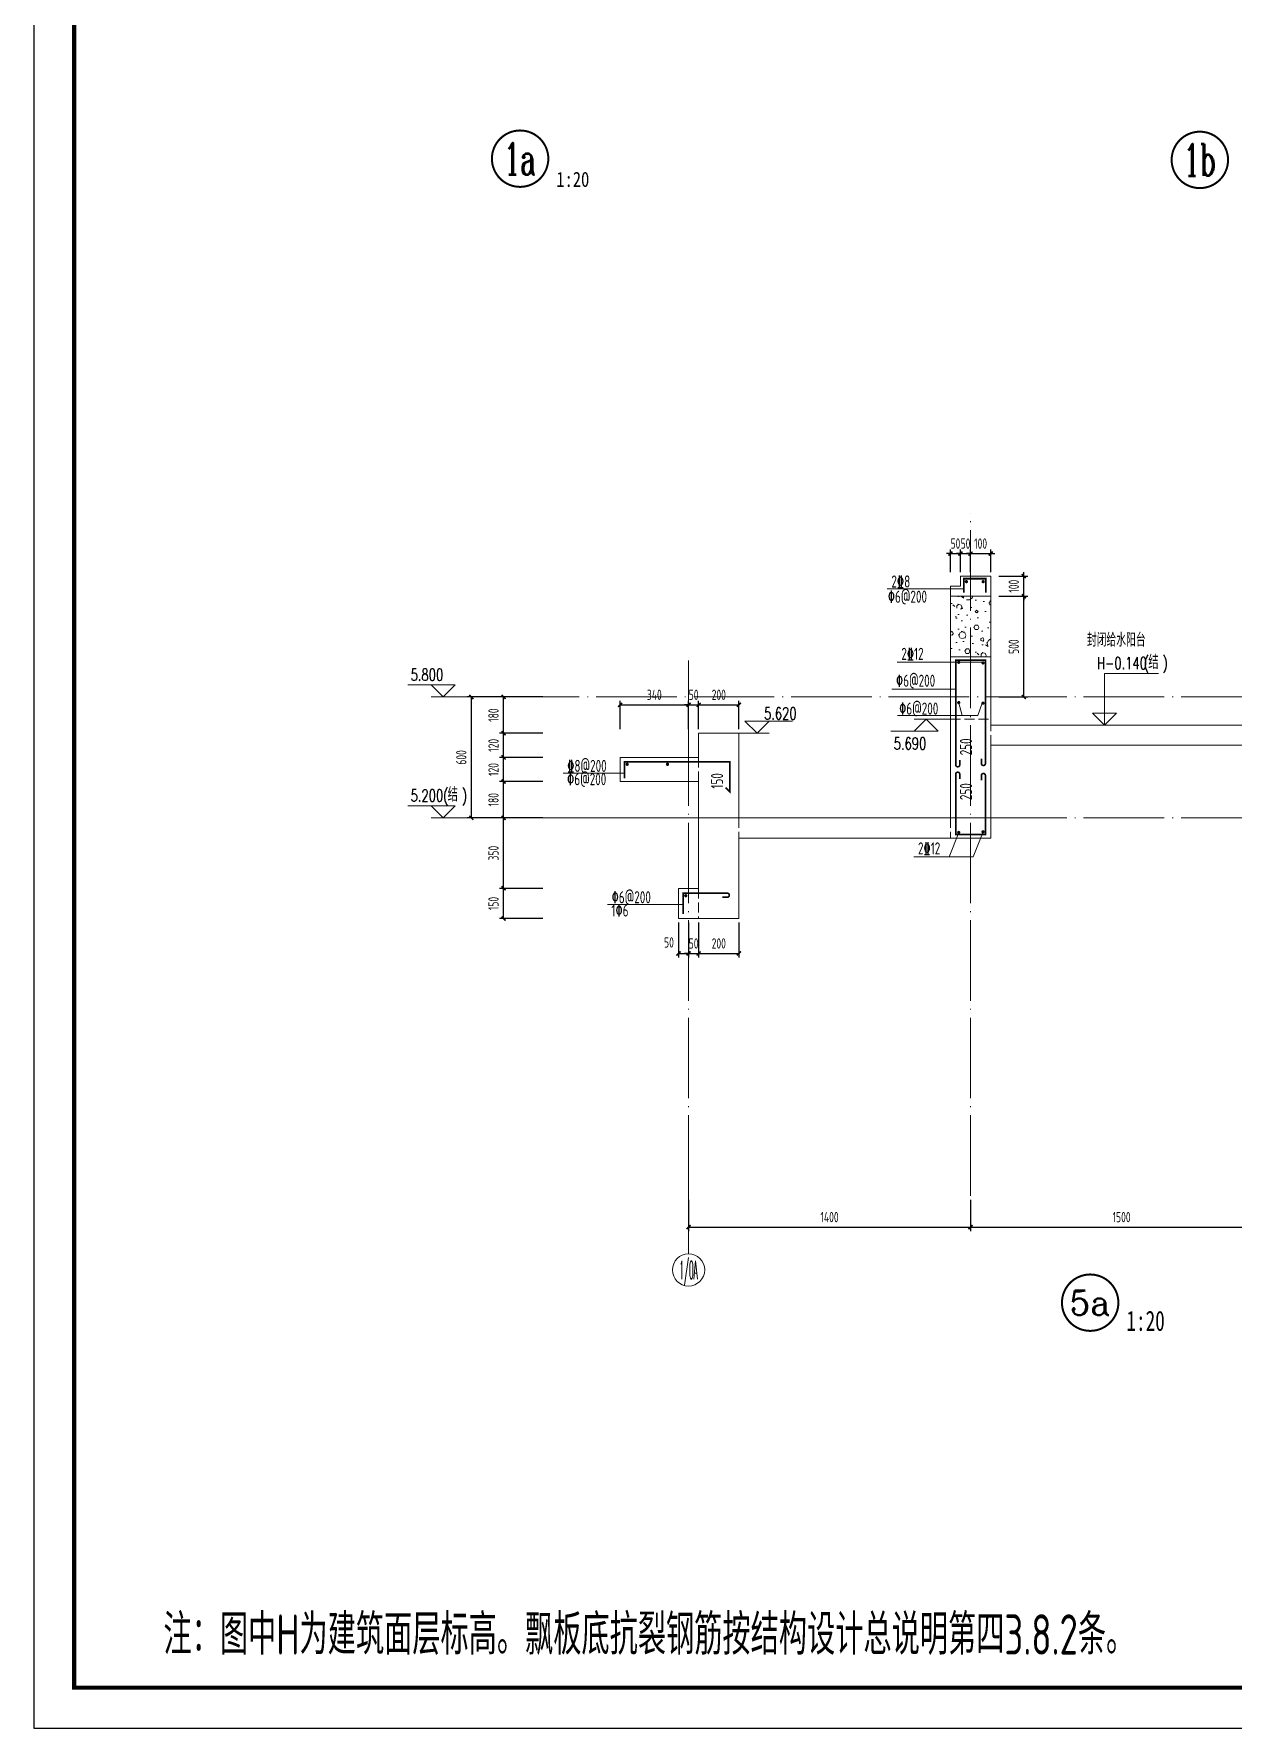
# Model space of a CAD drawing. Extents: x -129922 to 1190196, y -520662 to 139923.
# Drawn here: x 50947 to 56902, y -431038 to -422628 of the extents above; entities that cross this region are included whole.
import ezdxf
from ezdxf.enums import TextEntityAlignment as Align

# ---------------------------------------------------------------- set-up
doc = ezdxf.new("R2010")
doc.units = 0
doc.header["$LTSCALE"] = 1000
doc.header["$MEASUREMENT"] = 0
doc.linetypes.add('DASH', pattern=[0.35, 0.25, -0.1])
doc.linetypes.add('DOTE', pattern=[2.42, 2, -0.2, 0.02, -0.2])
for name, color, linetype, lineweight in [('S-墙柱-REIN', 1, 'Continuous', 20), ('S-大样-DIM', 3, 'Continuous', 20), ('S-大样-HATCH', 251, 'Continuous', 9), ('S-大样-实线', 2, 'Continuous', 20), ('S-大样-标高', 3, 'Continuous', 20), ('S-板-BEAM', 4, 'DASH', 20), ('S-板-大样索引', 3, 'Continuous', 20), ('S-板-文字', 7, 'Continuous', 20), ('S-轴网-标注', 3, 'Continuous', 20), ('S-轴网-轴线', 1, 'DOTE', 9), ('S-通用-TEXT', 7, 'Continuous', 20)]:
    doc.layers.add(name, color=color, linetype=linetype, lineweight=lineweight)
doc.layers.add('Y-云图图框', color=7, linetype='Continuous')
doc.styles.add('_TCH_AXIS', font='COMPLEX.shx', dxfattribs={"bigfont": 'hztxt.shx'})
doc.styles.add('_TCH_DIM', font='SIMPLEX', dxfattribs={"bigfont": 'GBCBIG'})
doc.styles.add('_TCH_DIM_T3', font='tssdeng.shx', dxfattribs={"width": 0.705882, "bigfont": 'hztxt.shx'})
doc.styles.add('_YT_Name', font='', dxfattribs={"width": 0.8})
doc.styles.add('_YT_Sign_Text', font='ros.shx', dxfattribs={"width": 0.8, "bigfont": 'hztxt.shx'})
doc.styles.add('COMPLEX', font='COMPLEX')
doc.styles.get("Standard").update_dxf_attribs({"font": 'gbenor.shx', "bigfont": 'gbcbig.shx'})
doc.styles.add('TSSD_Rein', font='tssdeng.shx', dxfattribs={"width": 0.7, "bigfont": 'hztxt.shx'})
doc.styles.add('宋体', font='', dxfattribs={"width": 0.8})
doc.styles.add('黑体', font='', dxfattribs={"width": 0.8})
doc.styles.get('_YT_Name').set_extended_font_data('SimHei')
doc.styles.get('宋体').set_extended_font_data('SimSun')
doc.styles.get('黑体').set_extended_font_data('SimHei')
doc.dimstyles.new('_TCH_ARCH&&20', dxfattribs={"dimtxt": 51, "dimasz": 20, "dimexe": 20, "dimexo": 20, "dimgap": 24.5, "dimtad": 1, "dimdec": 0, "dimzin": 0, "dimdsep": 46, "dimtxsty": '_TCH_DIM_T3', "dimblk": 'ARCHTICK', "dimcen": 0.09, "dimclrt": 7, "dimazin": 2, "dimtfac": 1, "dimtdec": 0, "dimtix": 1, "dimtmove": 2, "dimatfit": 3, "dimfxl": 0, "dimtolj": 1, "dimtzin": 0, "dimarcsym": 0})

# ---------------------------------------------------------------- blocks, each defined once
blk = doc.blocks.new('ECMCTK_A1_竖_单行图名--0')
at = {"color": 4}
blk.add_lwpolyline([(0, 0), (594, 0), (594, 841), (0, 841)], close=True, dxfattribs=at)
at = {"const_width": 1}
blk.add_lwpolyline([(10, 10), (584, 10), (584, 816), (10, 816)], close=True, dxfattribs=at)
at = {"color": 80, "flags": 3}
for tag, height, p in [('YTHQINS', 3, (593.31, 817.5)), ('ECMCKEY', 3, (440.09, 590.57)), ('YTTQINS', 3.75, (595.35, 11.88)), ('YTFRAME', 3, (375.97, 4.92)), ('YTBARCODE_T1', 3, (493.74, 4.57))]:
    blk.add_attdef(tag, text='', height=height, dxfattribs=at).set_placement(p, align=Align.MIDDLE_CENTER)
for tag, height, style, width, p in [('证书编号', 4, '_YT_Sign_Text', 0.8, (461.87, 43.81)), ('审查批准号', 4, '_YT_Sign_Text', 0.8, (514.06, 43.81)), ('工程号', 4, '_YT_Sign_Text', 0.5, (557.08, 44.12)), ('设计单位', 6, '_YT_Name', 0.8, (376.75, 38.6)), ('建设单位', 4, '_YT_Sign_Text', 0.8, (487.96, 36.11)), ('阶段', 4, '_YT_Sign_Text', 0.8, (557.08, 35.81)), ('项目号', 4, '_YT_Sign_Text', 0.5, (575.08, 33.72)), ('项目名称', 4, '_YT_Sign_Text', 0.8, (487.96, 28.11)), ('专业', 4, '_YT_Sign_Text', 0.8, (557.08, 27.31)), ('图纸编号', 4, '_YT_Sign_Text', 0.5, (556.93, 19.36)), ('图纸名称', 4.5, '_YT_Name', 0.8, (488.39, 15.06)), ('版本号', 4, '_YT_Sign_Text', 0.8, (575.08, 13)), ('出图比例', 4.2, '_YT_Sign_Text', 0.8, (434.82, 11.78)), ('日期', 4, '_YT_Sign_Text', 0.5, (556.88, 12.13))]:
    blk.add_attdef(tag, text='', height=height, dxfattribs=dict(style=style, width=width)).set_placement(p, align=Align.CENTER)
at = {"style": '_YT_Sign_Text', "width": 0.8, "flags": 3}
for tag, p, height in [('[审定人]', (343.95, 27.81), 4.1), ('{审定人}', (358.87, 26.45), 6.24), ('[校对人]', (395.23, 27.82), 4.1), ('{校对人}', (411.35, 26.53), 6.24), ('{审核人}', (359.98, 18.44), 6.24), ('{设计人}', (411.48, 18.54), 6.24), ('[审核人]', (344.01, 19.76), 4.1), ('[设计人]', (395.47, 20.21), 4.1), ('{项目负责人}', (361.28, 10.72), 6.24), ('{专业负责人}', (411.58, 10.36), 6.24), ('[项目负责人]', (343.78, 12.01), 4.1), ('[专业负责人]', (395.74, 11.77), 4.1)]:
    blk.add_attdef(tag, p, '', height=height, dxfattribs=at)
at = {"color": 80, "flags": 3}
for tag, p in [('YTBZSIT', (10, 10)), ('EXT_TK_LEFT', (10, 10)), ('YTQRCODE', (304.56, 12.07))]:
    blk.add_attdef(tag, p, '', height=3, dxfattribs=at)
blk = doc.blocks.new('20191016.16423798')
at = {"layer": 'S-墙柱-REIN', "const_width": 8}
blk.add_lwpolyline([(305.3, 67.1), (305.3, 150), (828, 150), (828, 0), (806.8, 21.2)], dxfattribs=at)
at = {"layer": 'S-墙柱-REIN', "ltscale": 0.2, "const_width": 8}
for points in [[(322.2, 137.2, 1), (314.2, 137.2, 1)], [(522.2, 137.2, 1), (514.2, 137.2, 1)]]:
    blk.add_lwpolyline(points, format="xyb", close=True, dxfattribs=at)
at = {"layer": 'S-通用-TEXT', "ltscale": 0.2}
blk.add_line((305.3, 93.4, 0), (0, 93.4, 0), dxfattribs=at)
at = {"layer": 'S-通用-TEXT', "style": 'TSSD_Rein', "width": 0.7}
for s, p in [('\x848@200', (20.2, 99.3)), ('\x826@200', (19.4, 33.2))]:
    blk.add_text(s, height=60, dxfattribs=at).set_placement(p)
blk.add_text('150', height=60, rotation=90, dxfattribs=at).set_placement((794.3, 16.6))
blk = doc.blocks.new('_ArchTick')
at = {"color": 0, "linetype": 'ByBlock', "const_width": 0.4}
blk.add_lwpolyline([(-0.5, -0.5), (0.5, 0.5)], dxfattribs=at)
blk = doc.blocks.new('*D475')
at = {"layer": 'Defpoints', "color": 0, "transparency": 16777216}
for p in [(53279.4, -426869.5), (53493.6, -426869.5), (53493.6, -427019.5)]:
    blk.add_point(p, dxfattribs=at)
at = {"layer": 'S-大样-DIM', "color": 0, "lineweight": -2, "transparency": 16777216}
for p, q in [((53473.6, -426869.5), (53259.4, -426869.5)), ((53279.4, -427019.5), (53279.4, -426869.5)), ((53473.6, -427019.5), (53259.4, -427019.5))]:
    blk.add_line(p, q, dxfattribs=at)
at = {"layer": 'S-大样-DIM', "color": 0, "lineweight": -2, "transparency": 16777216, "xscale": 20, "yscale": 20, "zscale": 20}
for p, rotation in [((53279.4, -426869.5), 90), ((53279.4, -427019.5), 270)]:
    blk.add_blockref('_ArchTick', p, dxfattribs=dict(at, rotation=rotation))
at = {"layer": 'S-大样-DIM', "color": 7, "transparency": 16777216, "insert": (53229.4, -426944.5), "char_height": 51, "attachment_point": 5, "rotation": 90, "style": '_TCH_DIM_T3'}
blk.add_mtext('\\A1;150', dxfattribs=at)
blk = doc.blocks.new('*D476')
at = {"layer": 'Defpoints', "color": 0, "transparency": 16777216}
for p in [(53279.4, -426519.5), (53493.6, -426519.5), (53493.6, -426869.5)]:
    blk.add_point(p, dxfattribs=at)
at = {"layer": 'S-大样-DIM', "color": 0, "lineweight": -2, "transparency": 16777216}
for p, q in [((53473.6, -426519.5), (53259.4, -426519.5)), ((53279.4, -426869.5), (53279.4, -426519.5)), ((53473.6, -426869.5), (53259.4, -426869.5))]:
    blk.add_line(p, q, dxfattribs=at)
at = {"layer": 'S-大样-DIM', "color": 0, "lineweight": -2, "transparency": 16777216, "xscale": 20, "yscale": 20, "zscale": 20}
for p, rotation in [((53279.4, -426519.5), 90), ((53279.4, -426869.5), 270)]:
    blk.add_blockref('_ArchTick', p, dxfattribs=dict(at, rotation=rotation))
at = {"layer": 'S-大样-DIM', "color": 7, "transparency": 16777216, "insert": (53229.4, -426694.5), "char_height": 51, "attachment_point": 5, "rotation": 90, "style": '_TCH_DIM_T3'}
blk.add_mtext('\\A1;350', dxfattribs=at)
blk = doc.blocks.new('*D477')
at = {"layer": 'Defpoints', "color": 0, "transparency": 16777216}
for p in [(53279.4, -426339.5), (53493.6, -426339.5), (53493.6, -426519.5)]:
    blk.add_point(p, dxfattribs=at)
at = {"layer": 'S-大样-DIM', "color": 0, "lineweight": -2, "transparency": 16777216}
for p, q in [((53473.6, -426339.5), (53259.4, -426339.5)), ((53279.4, -426519.5), (53279.4, -426339.5)), ((53473.6, -426519.5), (53259.4, -426519.5))]:
    blk.add_line(p, q, dxfattribs=at)
at = {"layer": 'S-大样-DIM', "color": 0, "lineweight": -2, "transparency": 16777216, "xscale": 20, "yscale": 20, "zscale": 20}
for p, rotation in [((53279.4, -426339.5), 90), ((53279.4, -426519.5), 270)]:
    blk.add_blockref('_ArchTick', p, dxfattribs=dict(at, rotation=rotation))
at = {"layer": 'S-大样-DIM', "color": 7, "transparency": 16777216, "insert": (53229.4, -426429.5), "char_height": 51, "attachment_point": 5, "rotation": 90, "style": '_TCH_DIM_T3'}
blk.add_mtext('\\A1;180', dxfattribs=at)
blk = doc.blocks.new('*D478')
at = {"layer": 'Defpoints', "color": 0, "transparency": 16777216}
for p in [(53279.4, -426219.5), (53493.6, -426219.5), (53493.6, -426339.5)]:
    blk.add_point(p, dxfattribs=at)
at = {"layer": 'S-大样-DIM', "color": 0, "lineweight": -2, "transparency": 16777216}
for p, q in [((53473.6, -426219.5), (53259.4, -426219.5)), ((53279.4, -426339.5), (53279.4, -426219.5)), ((53473.6, -426339.5), (53259.4, -426339.5))]:
    blk.add_line(p, q, dxfattribs=at)
at = {"layer": 'S-大样-DIM', "color": 0, "lineweight": -2, "transparency": 16777216, "xscale": 20, "yscale": 20, "zscale": 20}
for p, rotation in [((53279.4, -426219.5), 90), ((53279.4, -426339.5), 270)]:
    blk.add_blockref('_ArchTick', p, dxfattribs=dict(at, rotation=rotation))
at = {"layer": 'S-大样-DIM', "color": 7, "transparency": 16777216, "insert": (53229.4, -426279.5), "char_height": 51, "attachment_point": 5, "rotation": 90, "style": '_TCH_DIM_T3'}
blk.add_mtext('\\A1;120', dxfattribs=at)
blk = doc.blocks.new('*D479')
at = {"layer": 'Defpoints', "color": 0, "transparency": 16777216}
for p in [(53279.4, -426099.5), (53493.6, -426099.5), (53493.6, -426219.5)]:
    blk.add_point(p, dxfattribs=at)
at = {"layer": 'S-大样-DIM', "color": 0, "lineweight": -2, "transparency": 16777216}
for p, q in [((53473.6, -426099.5), (53259.4, -426099.5)), ((53279.4, -426219.5), (53279.4, -426099.5)), ((53473.6, -426219.5), (53259.4, -426219.5))]:
    blk.add_line(p, q, dxfattribs=at)
at = {"layer": 'S-大样-DIM', "color": 0, "lineweight": -2, "transparency": 16777216, "xscale": 20, "yscale": 20, "zscale": 20}
for p, rotation in [((53279.4, -426099.5), 90), ((53279.4, -426219.5), 270)]:
    blk.add_blockref('_ArchTick', p, dxfattribs=dict(at, rotation=rotation))
at = {"layer": 'S-大样-DIM', "color": 7, "transparency": 16777216, "insert": (53229.4, -426159.5), "char_height": 51, "attachment_point": 5, "rotation": 90, "style": '_TCH_DIM_T3'}
blk.add_mtext('\\A1;120', dxfattribs=at)
blk = doc.blocks.new('*D480')
at = {"layer": 'Defpoints', "color": 0, "transparency": 16777216}
for p in [(53279.4, -425919.5), (53493.6, -425919.5), (53493.6, -426099.5)]:
    blk.add_point(p, dxfattribs=at)
at = {"layer": 'S-大样-DIM', "color": 0, "lineweight": -2, "transparency": 16777216}
for p, q in [((53473.6, -425919.5), (53259.4, -425919.5)), ((53279.4, -426099.5), (53279.4, -425919.5)), ((53473.6, -426099.5), (53259.4, -426099.5))]:
    blk.add_line(p, q, dxfattribs=at)
at = {"layer": 'S-大样-DIM', "color": 0, "lineweight": -2, "transparency": 16777216, "xscale": 20, "yscale": 20, "zscale": 20}
for p, rotation in [((53279.4, -425919.5), 90), ((53279.4, -426099.5), 270)]:
    blk.add_blockref('_ArchTick', p, dxfattribs=dict(at, rotation=rotation))
at = {"layer": 'S-大样-DIM', "color": 7, "transparency": 16777216, "insert": (53229.4, -426009.5), "char_height": 51, "attachment_point": 5, "rotation": 90, "style": '_TCH_DIM_T3'}
blk.add_mtext('\\A1;180', dxfattribs=at)
blk = doc.blocks.new('*D481')
at = {"layer": 'Defpoints', "color": 0, "transparency": 16777216}
for p in [(54198, -428395.4), (55598, -428395.4), (55598, -428551.4)]:
    blk.add_point(p, dxfattribs=at)
at = {"layer": 'S-大样-DIM', "color": 0, "lineweight": -2, "transparency": 16777216}
for p, q in [((54198, -428415.4), (54198, -428571.4)), ((55598, -428415.4), (55598, -428571.4)), ((54198, -428551.4), (55598, -428551.4))]:
    blk.add_line(p, q, dxfattribs=at)
at = {"layer": 'S-大样-DIM', "color": 0, "lineweight": -2, "transparency": 16777216, "xscale": 20, "yscale": 20, "zscale": 20, "rotation": 180}
blk.add_blockref('_ArchTick', (54198, -428551.4), dxfattribs=at)
at = {"layer": 'S-大样-DIM', "color": 0, "lineweight": -2, "transparency": 16777216, "xscale": 20, "yscale": 20, "zscale": 20}
blk.add_blockref('_ArchTick', (55598, -428551.4), dxfattribs=at)
at = {"layer": 'S-大样-DIM', "color": 7, "transparency": 16777216, "insert": (54898, -428501.4), "char_height": 51, "attachment_point": 5, "style": '_TCH_DIM_T3'}
blk.add_mtext('\\A1;1400', dxfattribs=at)
blk = doc.blocks.new('*D482')
at = {"layer": 'Defpoints', "color": 0, "transparency": 16777216}
for p in [(55598, -428395.4), (57098, -428395.4), (57098, -428551.4)]:
    blk.add_point(p, dxfattribs=at)
at = {"layer": 'S-大样-DIM', "color": 0, "lineweight": -2, "transparency": 16777216}
for p, q in [((55598, -428415.4), (55598, -428571.4)), ((57098, -428415.4), (57098, -428571.4)), ((55598, -428551.4), (57098, -428551.4))]:
    blk.add_line(p, q, dxfattribs=at)
at = {"layer": 'S-大样-DIM', "color": 0, "lineweight": -2, "transparency": 16777216, "xscale": 20, "yscale": 20, "zscale": 20, "rotation": 180}
blk.add_blockref('_ArchTick', (55598, -428551.4), dxfattribs=at)
at = {"layer": 'S-大样-DIM', "color": 0, "lineweight": -2, "transparency": 16777216, "xscale": 20, "yscale": 20, "zscale": 20}
blk.add_blockref('_ArchTick', (57098, -428551.4), dxfattribs=at)
at = {"layer": 'S-大样-DIM', "color": 7, "transparency": 16777216, "insert": (56348, -428501.4), "char_height": 51, "attachment_point": 5, "style": '_TCH_DIM_T3'}
blk.add_mtext('\\A1;1500', dxfattribs=at)
blk = doc.blocks.new('*D484')
at = {"layer": 'Defpoints', "color": 0, "transparency": 16777216}
for p in [(54198, -425958.5), (53857.8, -426099.5), (54198, -426099.5)]:
    blk.add_point(p, dxfattribs=at)
at = {"layer": 'S-大样-DIM', "color": 0, "lineweight": -2, "transparency": 16777216}
for p, q in [((53857.8, -426079.5), (53857.8, -425938.5)), ((53857.8, -425958.5), (54198, -425958.5)), ((54198, -426079.5), (54198, -425938.5))]:
    blk.add_line(p, q, dxfattribs=at)
at = {"layer": 'S-大样-DIM', "color": 0, "lineweight": -2, "transparency": 16777216, "xscale": 20, "yscale": 20, "zscale": 20, "rotation": 180}
blk.add_blockref('_ArchTick', (53857.8, -425958.5), dxfattribs=at)
at = {"layer": 'S-大样-DIM', "color": 0, "lineweight": -2, "transparency": 16777216, "xscale": 20, "yscale": 20, "zscale": 20}
blk.add_blockref('_ArchTick', (54198, -425958.5), dxfattribs=at)
at = {"layer": 'S-大样-DIM', "color": 7, "transparency": 16777216, "insert": (54027.9, -425908.5), "char_height": 51, "attachment_point": 5, "style": '_TCH_DIM_T3'}
blk.add_mtext('\\A1;340', dxfattribs=at)
blk = doc.blocks.new('*D485')
at = {"layer": 'Defpoints', "color": 0, "transparency": 16777216}
for p in [(54248, -425958.5), (54198, -426099.5), (54248, -426099.5)]:
    blk.add_point(p, dxfattribs=at)
at = {"layer": 'S-大样-DIM', "color": 0, "lineweight": -2, "transparency": 16777216}
for p, q in [((54198, -425958.5), (54178, -425958.5)), ((54198, -426079.5), (54198, -425938.5)), ((54198, -425958.5), (54248, -425958.5)), ((54248, -426079.5), (54248, -425938.5)), ((54248, -425958.5), (54268, -425958.5))]:
    blk.add_line(p, q, dxfattribs=at)
at = {"layer": 'S-大样-DIM', "color": 0, "lineweight": -2, "transparency": 16777216, "xscale": 20, "yscale": 20, "zscale": 20}
blk.add_blockref('_ArchTick', (54198, -425958.5), dxfattribs=at)
at = {"layer": 'S-大样-DIM', "color": 0, "lineweight": -2, "transparency": 16777216, "xscale": 20, "yscale": 20, "zscale": 20, "rotation": 180}
blk.add_blockref('_ArchTick', (54248, -425958.5), dxfattribs=at)
at = {"layer": 'S-大样-DIM', "color": 7, "transparency": 16777216, "insert": (54223, -425908.5), "char_height": 51, "attachment_point": 5, "style": '_TCH_DIM_T3'}
blk.add_mtext('\\A1;50', dxfattribs=at)
blk = doc.blocks.new('*D486')
at = {"layer": 'Defpoints', "color": 0, "transparency": 16777216}
for p in [(54448, -425958.5), (54248, -426099.5), (54448, -426099.5)]:
    blk.add_point(p, dxfattribs=at)
at = {"layer": 'S-大样-DIM', "color": 0, "lineweight": -2, "transparency": 16777216}
for p, q in [((54248, -426079.5), (54248, -425938.5)), ((54248, -425958.5), (54448, -425958.5)), ((54448, -426079.5), (54448, -425938.5))]:
    blk.add_line(p, q, dxfattribs=at)
at = {"layer": 'S-大样-DIM', "color": 0, "lineweight": -2, "transparency": 16777216, "xscale": 20, "yscale": 20, "zscale": 20, "rotation": 180}
blk.add_blockref('_ArchTick', (54248, -425958.5), dxfattribs=at)
at = {"layer": 'S-大样-DIM', "color": 0, "lineweight": -2, "transparency": 16777216, "xscale": 20, "yscale": 20, "zscale": 20}
blk.add_blockref('_ArchTick', (54448, -425958.5), dxfattribs=at)
at = {"layer": 'S-大样-DIM', "color": 7, "transparency": 16777216, "insert": (54348, -425908.5), "char_height": 51, "attachment_point": 5, "style": '_TCH_DIM_T3'}
blk.add_mtext('\\A1;200', dxfattribs=at)
blk = doc.blocks.new('*D487')
at = {"layer": 'Defpoints', "color": 0, "transparency": 16777216}
for p in [(55718, -425319.5), (55862.6, -425319.5), (55718, -425419.5)]:
    blk.add_point(p, dxfattribs=at)
at = {"layer": 'S-大样-DIM', "color": 0, "lineweight": -2, "transparency": 16777216}
for p, q in [((55738, -425319.5), (55882.6, -425319.5)), ((55862.6, -425319.5), (55862.6, -425299.5)), ((55862.6, -425419.5), (55862.6, -425319.5)), ((55738, -425419.5), (55882.6, -425419.5)), ((55862.6, -425419.5), (55862.6, -425439.5))]:
    blk.add_line(p, q, dxfattribs=at)
at = {"layer": 'S-大样-DIM', "color": 0, "lineweight": -2, "transparency": 16777216, "xscale": 20, "yscale": 20, "zscale": 20}
for p, rotation in [((55862.6, -425319.5), 270), ((55862.6, -425419.5), 90)]:
    blk.add_blockref('_ArchTick', p, dxfattribs=dict(at, rotation=rotation))
at = {"layer": 'S-大样-DIM', "color": 7, "transparency": 16777216, "insert": (55812.6, -425369.5), "char_height": 51, "attachment_point": 5, "rotation": 90, "style": '_TCH_DIM_T3'}
blk.add_mtext('\\A1;100', dxfattribs=at)
blk = doc.blocks.new('*D488')
at = {"layer": 'Defpoints', "color": 0, "transparency": 16777216}
for p in [(55718, -425419.5), (55862.6, -425419.5), (55718, -425919.5)]:
    blk.add_point(p, dxfattribs=at)
at = {"layer": 'S-大样-DIM', "color": 0, "lineweight": -2, "transparency": 16777216}
for p, q in [((55738, -425419.5), (55882.6, -425419.5)), ((55862.6, -425919.5), (55862.6, -425419.5)), ((55738, -425919.5), (55882.6, -425919.5))]:
    blk.add_line(p, q, dxfattribs=at)
at = {"layer": 'S-大样-DIM', "color": 0, "lineweight": -2, "transparency": 16777216, "xscale": 20, "yscale": 20, "zscale": 20}
for p, rotation in [((55862.6, -425419.5), 90), ((55862.6, -425919.5), 270)]:
    blk.add_blockref('_ArchTick', p, dxfattribs=dict(at, rotation=rotation))
at = {"layer": 'S-大样-DIM', "color": 7, "transparency": 16777216, "insert": (55812.6, -425669.5), "char_height": 51, "attachment_point": 5, "rotation": 90, "style": '_TCH_DIM_T3'}
blk.add_mtext('\\A1;500', dxfattribs=at)
blk = doc.blocks.new('*D492')
at = {"layer": 'Defpoints', "color": 0, "transparency": 16777216}
for p in [(54148, -427019.5), (54198, -427019.5), (54198, -427192.9)]:
    blk.add_point(p, dxfattribs=at)
at = {"layer": 'S-大样-DIM', "color": 0, "lineweight": -2, "transparency": 16777216}
for p, q in [((54148, -427039.5), (54148, -427212.9)), ((54198, -427039.5), (54198, -427212.9)), ((54148, -427192.9), (54198, -427192.9))]:
    blk.add_line(p, q, dxfattribs=at)
at = {"layer": 'S-大样-DIM', "color": 0, "lineweight": -2, "transparency": 16777216, "xscale": 20, "yscale": 20, "zscale": 20, "rotation": 180}
blk.add_blockref('_ArchTick', (54148, -427192.9), dxfattribs=at)
at = {"layer": 'S-大样-DIM', "color": 0, "lineweight": -2, "transparency": 16777216, "xscale": 20, "yscale": 20, "zscale": 20}
blk.add_blockref('_ArchTick', (54198, -427192.9), dxfattribs=at)
at = {"layer": 'S-大样-DIM', "color": 7, "transparency": 16777216, "insert": (54100.8, -427137.9), "char_height": 51, "attachment_point": 5, "style": '_TCH_DIM_T3'}
blk.add_mtext('\\A1;50', dxfattribs=at)
blk = doc.blocks.new('*D493')
at = {"layer": 'Defpoints', "color": 0, "transparency": 16777216}
for p in [(54198, -427019.5), (54248, -427019.5), (54248, -427192.9)]:
    blk.add_point(p, dxfattribs=at)
at = {"layer": 'S-大样-DIM', "color": 0, "lineweight": -2, "transparency": 16777216}
for p, q in [((54198, -427039.5), (54198, -427212.9)), ((54248, -427039.5), (54248, -427212.9)), ((54198, -427192.9), (54178, -427192.9)), ((54198, -427192.9), (54248, -427192.9)), ((54248, -427192.9), (54268, -427192.9))]:
    blk.add_line(p, q, dxfattribs=at)
at = {"layer": 'S-大样-DIM', "color": 0, "lineweight": -2, "transparency": 16777216, "xscale": 20, "yscale": 20, "zscale": 20}
blk.add_blockref('_ArchTick', (54198, -427192.9), dxfattribs=at)
at = {"layer": 'S-大样-DIM', "color": 0, "lineweight": -2, "transparency": 16777216, "xscale": 20, "yscale": 20, "zscale": 20, "rotation": 180}
blk.add_blockref('_ArchTick', (54248, -427192.9), dxfattribs=at)
at = {"layer": 'S-大样-DIM', "color": 7, "transparency": 16777216, "insert": (54223, -427142.9), "char_height": 51, "attachment_point": 5, "style": '_TCH_DIM_T3'}
blk.add_mtext('\\A1;50', dxfattribs=at)
blk = doc.blocks.new('*D494')
at = {"layer": 'Defpoints', "color": 0, "transparency": 16777216}
for p in [(54248, -427019.5), (54448, -427019.5), (54448, -427192.9)]:
    blk.add_point(p, dxfattribs=at)
at = {"layer": 'S-大样-DIM', "color": 0, "lineweight": -2, "transparency": 16777216}
for p, q in [((54248, -427039.5), (54248, -427212.9)), ((54448, -427039.5), (54448, -427212.9)), ((54248, -427192.9), (54448, -427192.9))]:
    blk.add_line(p, q, dxfattribs=at)
at = {"layer": 'S-大样-DIM', "color": 0, "lineweight": -2, "transparency": 16777216, "xscale": 20, "yscale": 20, "zscale": 20, "rotation": 180}
blk.add_blockref('_ArchTick', (54248, -427192.9), dxfattribs=at)
at = {"layer": 'S-大样-DIM', "color": 0, "lineweight": -2, "transparency": 16777216, "xscale": 20, "yscale": 20, "zscale": 20}
blk.add_blockref('_ArchTick', (54448, -427192.9), dxfattribs=at)
at = {"layer": 'S-大样-DIM', "color": 7, "transparency": 16777216, "insert": (54348, -427142.9), "char_height": 51, "attachment_point": 5, "style": '_TCH_DIM_T3'}
blk.add_mtext('\\A1;200', dxfattribs=at)
blk = doc.blocks.new('*D496')
at = {"layer": 'Defpoints', "color": 0, "transparency": 16777216}
for p in [(53119.4, -425919.5), (53333.6, -425919.5), (53333.6, -426519.5)]:
    blk.add_point(p, dxfattribs=at)
at = {"layer": 'S-大样-DIM', "color": 0, "lineweight": -2, "transparency": 16777216}
for p, q in [((53313.6, -425919.5), (53099.4, -425919.5)), ((53119.4, -426519.5), (53119.4, -425919.5)), ((53313.6, -426519.5), (53099.4, -426519.5))]:
    blk.add_line(p, q, dxfattribs=at)
at = {"layer": 'S-大样-DIM', "color": 0, "lineweight": -2, "transparency": 16777216, "xscale": 20, "yscale": 20, "zscale": 20}
for p, rotation in [((53119.4, -425919.5), 90), ((53119.4, -426519.5), 270)]:
    blk.add_blockref('_ArchTick', p, dxfattribs=dict(at, rotation=rotation))
at = {"layer": 'S-大样-DIM', "color": 7, "transparency": 16777216, "insert": (53069.4, -426219.5), "char_height": 51, "attachment_point": 5, "rotation": 90, "style": '_TCH_DIM_T3'}
blk.add_mtext('\\A1;600', dxfattribs=at)
blk = doc.blocks.new('*D497')
at = {"layer": 'Defpoints', "color": 0, "transparency": 16777216}
for p in [(55698, -425207.9), (55598, -425319.5), (55698, -425319.5)]:
    blk.add_point(p, dxfattribs=at)
at = {"layer": 'S-大样-DIM', "color": 0, "lineweight": -2, "transparency": 16777216}
for p, q in [((55598, -425207.9), (55578, -425207.9)), ((55598, -425299.5), (55598, -425187.9)), ((55598, -425207.9), (55698, -425207.9)), ((55698, -425299.5), (55698, -425187.9)), ((55698, -425207.9), (55718, -425207.9))]:
    blk.add_line(p, q, dxfattribs=at)
at = {"layer": 'S-大样-DIM', "color": 0, "lineweight": -2, "transparency": 16777216, "xscale": 20, "yscale": 20, "zscale": 20}
blk.add_blockref('_ArchTick', (55598, -425207.9), dxfattribs=at)
at = {"layer": 'S-大样-DIM', "color": 0, "lineweight": -2, "transparency": 16777216, "xscale": 20, "yscale": 20, "zscale": 20, "rotation": 180}
blk.add_blockref('_ArchTick', (55698, -425207.9), dxfattribs=at)
at = {"layer": 'S-大样-DIM', "color": 7, "transparency": 16777216, "insert": (55648, -425157.9), "char_height": 51, "attachment_point": 5, "style": '_TCH_DIM_T3'}
blk.add_mtext('\\A1;100', dxfattribs=at)
blk = doc.blocks.new('*D498')
at = {"layer": 'Defpoints', "color": 0, "transparency": 16777216}
for p in [(55598, -425207.9), (55548, -425319.5), (55598, -425319.5)]:
    blk.add_point(p, dxfattribs=at)
at = {"layer": 'S-大样-DIM', "color": 0, "lineweight": -2, "transparency": 16777216}
for p, q in [((55548, -425207.9), (55528, -425207.9)), ((55548, -425299.5), (55548, -425187.9)), ((55548, -425207.9), (55598, -425207.9)), ((55598, -425299.5), (55598, -425187.9)), ((55598, -425207.9), (55618, -425207.9))]:
    blk.add_line(p, q, dxfattribs=at)
at = {"layer": 'S-大样-DIM', "color": 0, "lineweight": -2, "transparency": 16777216, "xscale": 20, "yscale": 20, "zscale": 20}
blk.add_blockref('_ArchTick', (55548, -425207.9), dxfattribs=at)
at = {"layer": 'S-大样-DIM', "color": 0, "lineweight": -2, "transparency": 16777216, "xscale": 20, "yscale": 20, "zscale": 20, "rotation": 180}
blk.add_blockref('_ArchTick', (55598, -425207.9), dxfattribs=at)
at = {"layer": 'S-大样-DIM', "color": 7, "transparency": 16777216, "insert": (55573, -425157.9), "char_height": 51, "attachment_point": 5, "style": '_TCH_DIM_T3'}
blk.add_mtext('\\A1;50', dxfattribs=at)
blk = doc.blocks.new('*D499')
at = {"layer": 'Defpoints', "color": 0, "transparency": 16777216}
for p in [(55548, -425207.9), (55498, -425319.5), (55548, -425319.5)]:
    blk.add_point(p, dxfattribs=at)
at = {"layer": 'S-大样-DIM', "color": 0, "lineweight": -2, "transparency": 16777216}
for p, q in [((55498, -425207.9), (55478, -425207.9)), ((55498, -425299.5), (55498, -425187.9)), ((55498, -425207.9), (55548, -425207.9)), ((55548, -425299.5), (55548, -425187.9)), ((55548, -425207.9), (55568, -425207.9))]:
    blk.add_line(p, q, dxfattribs=at)
at = {"layer": 'S-大样-DIM', "color": 0, "lineweight": -2, "transparency": 16777216, "xscale": 20, "yscale": 20, "zscale": 20}
blk.add_blockref('_ArchTick', (55498, -425207.9), dxfattribs=at)
at = {"layer": 'S-大样-DIM', "color": 0, "lineweight": -2, "transparency": 16777216, "xscale": 20, "yscale": 20, "zscale": 20, "rotation": 180}
blk.add_blockref('_ArchTick', (55548, -425207.9), dxfattribs=at)
at = {"layer": 'S-大样-DIM', "color": 7, "transparency": 16777216, "insert": (55523, -425157.9), "char_height": 51, "attachment_point": 5, "style": '_TCH_DIM_T3'}
blk.add_mtext('\\A1;50', dxfattribs=at)
blk = doc.blocks.new('_AXISO')
blk.add_circle((0, 0), 0.5)
at = {"layer": 'S-板-文字', "style": 'COMPLEX', "width": 1.041667}
blk.add_attdef('A', text='', height=0.56, dxfattribs=at).set_placement((-0.25, -0.28), (0.25, -0.28), align=Align.FIT)

msp = doc.modelspace()

# ---------------------------------------------------------------- hatches: boundary and pattern name
at = {"layer": 'S-大样-HATCH', "ltscale": 0.5}
h = msp.add_hatch(dxfattribs=at)
h.set_pattern_fill('加气混凝土', color=256, scale=20)
h.set_pattern_definition([(0, (-622519.5, -1037715.97), (120, 240), [0, -240]), (0, (-622659.9, -1037748.37), (120, 240), [0, -240]), (0, (-622581.9, -1037750.77), (120, 240), [0, -240]), (0, (-622496.7, -1037679.97), (120, 240), [0, -240]), (0, (-622596.3, -1037762.77), (120, 240), [0, -240]), (0, (-622472.7, -1037528.77), (120, 240), [0, -240]), (0, (-622545.9, -1037547.97), (120, 240), [0, -240]), (0, (-622507.5, -1037577.97), (120, 240), [0, -240]), (0, (-622703.1, -1037582.77), (120, 240), [0, -240]), (0, (-622585.5, -1037593.57), (120, 240), [0, -240]), (0, (-622631.1, -1037654.77), (120, 240), [0, -240]), (0, (-622628.7, -1037744.77), (120, 240), [0, -240]), (0, (-622538.7, -1037754.37), (120, 240), [0, -240]), (0, (-622472.7, -1037648.77), (120, 240), [0, -240]), (0, (-622697.1, -1037685.97), (120, 240), [0, -240]), (0, (-622676.7, -1037645.17), (120, 240), [0, -240]), (0, (-622583.1, -1037661.97), (120, 240), [0, -240]), (0, (-622616.7, -1037696.77), (120, 240), [0, -240]), (0, (-622635.9, -1037617.57), (120, 240), [0, -240]), (0, (-622605.9, -1037527.57), (120, 240), [0, -240]), (0, (-622687.5, -1037736.37), (120, 240), [0, -240]), (0, (-622555.5, -1037576.77), (120, 240), [0, -240]), (0, (-622667.1, -1037573.17), (120, 240), [0, -240]), (0, (-622686.3, -1037541.97), (120, 240), [0, -240]), (130.601294, (-622487.449, -1037603.913), (-599.99999337, 720.00000315), [10.53662, -4414.8444]), (18.434949, (-622504.592, -1037599.34), (599.9999978, 239.9999982), [10.842096, -1507.05116]), (90, (-622504.59, -1037609.63), (120, 240), [10.285714, -469.71426]), (161.565051, (-622494.306, -1037613.056), (-600.000003, 239.9999821), [10.842096, -1507.05116]), (53.130102, (-622494.306, -1037613.056), (120.0000002, 240), [11.42857, -1188.5714]), (135, (-622485.16, -1037735.34), (-120.0000145, 239.999984), [9.697464, -669.12504]), (45, (-622498.88, -1037735.34), (119.999999, 239.999999), [9.697464, -669.12504]), (135, (-622492.02, -1037742.2), (-120.0000145, 239.999984), [9.697464, -669.12504]), (45, (-622492.02, -1037742.2), (119.999999, 239.999999), [9.697464, -669.12504]), (116.56505, (-622600.6, -1037574.2), (-2e-05, 479.999987), [12.77753, -255.5506]), (180, (-622606.3, -1037562.77), (-120, 240), [13.714286, -226.2857]), (63.43495, (-622625.73, -1037574.2), (1e-06, 480), [12.77753, -255.5506]), (116.56505, (-622620.02, -1037585.63), (-2e-05, 479.999987), [12.77753, -255.5506]), (0, (-622620.02, -1037585.63), (120, 240), [13.714286, -226.2857]), (63.43495, (-622606.3, -1037585.63), (1e-06, 480), [12.77753, -255.5506]), (107.102728, (-622510.306, -1037655.342), (-359.99998624, 1200.00000194), [15.54454, -6513.161]), (143.972626, (-622514.878, -1037640.485), (-2279.9999711, 1679.9999981), [15.54454, -3248.808]), (180, (-622527.45, -1037631.34), (-120, 240), [14.85714, -225.14284]), (36.0273733, (-622554.878, -1037640.485), (2279.99998315, 1679.9999819), [15.54454, -3248.808]), (71.565051, (-622559.45, -1037654.2), (360.0000018, 1199.999998), [14.456126, -1503.43712]), (107.102728, (-622554.878, -1037669.056), (-359.99998624, 1200.00000194), [15.54454, -6513.161]), (143.972626, (-622542.306, -1037678.199), (-2279.9999711, 1679.9999981), [15.54454, -3248.808]), (0, (-622542.3, -1037678.2), (120, 240), [14.85714, -225.14284]), (36.0273733, (-622527.45, -1037678.199), (2279.99998315, 1679.9999819), [15.54454, -3248.808]), (71.565051, (-622514.878, -1037669.056), (360.0000018, 1199.999998), [14.456126, -1503.43712]), (150.255118, (-622508.02, -1037543.342), (-360.0000009, 239.999997), [9.21401, -1925.72784]), (90, (-622516.02, -1037547.91), (120, 240), [9.14286, -470.8571]), (29.7448813, (-622516.02, -1037547.913), (360.0000002, 239.9999989), [9.21401, -1925.72784]), (116.56505, (-622564.02, -1037713.63), (-2e-05, 479.999987), [12.77753, -255.5506]), (168.690067, (-622569.735, -1037702.2), (-1080.0000008, 239.999994), [11.6549, -2435.8742]), (41.1859251, (-622590.306, -1037707.913), (2999.99998182, 2639.99997692), [12.14874, -5090.3208]), (90, (-622590.31, -1037719.34), (120, 240), [11.42857, -468.5714]), (138.814074, (-622581.164, -1037727.342), (-2999.99994668, 2640.00001681), [12.14874, -5090.3208]), (16.6992442, (-622581.164, -1037727.342), (3959.9999702, 1199.99998743), [11.93178, -4999.415]), (60.9453959, (-622569.735, -1037723.913), (119.99999968, 239.99999788), [11.766434, -4930.1358]), (109.983106, (-622664.592, -1037613.056), (-600.00000226, 1679.99999555), [13.3768, -5604.879]), (155.556045, (-622669.164, -1037600.485), (-1560.00000595, 719.99998504), [13.809194, -5786.0526]), (24.4439547, (-622694.306, -1037600.485), (1560.00000078, 719.99999654), [13.809194, -5786.0526]), (70.0168934, (-622698.878, -1037613.056), (600.00000181, 1679.99999583), [13.3768, -5604.879]), (109.983106, (-622694.306, -1037625.627), (-600.00000226, 1679.99999555), [13.3768, -5604.879]), (160.016893, (-622681.735, -1037630.199), (-600.00000035, 239.99998907), [13.3768, -2795.751]), (19.9831065, (-622681.735, -1037630.199), (599.9999967, 239.9999996), [13.3768, -2795.751]), (70.0168934, (-622669.164, -1037625.627), (600.00000181, 1679.99999583), [13.3768, -5604.879]), (122.005383, (-622575.45, -1037634.77), (-120.0000161, 239.99998775), [10.78169, -2253.3736]), (18.434949, (-622591.45, -1037629.056), (599.9999978, 239.9999982), [10.842096, -1507.05116]), (90, (-622591.45, -1037639.34), (120, 240), [10.285714, -469.71426]), (161.565051, (-622581.164, -1037642.77), (-600.000003, 239.9999821), [10.842096, -1507.05116]), (54.4623222, (-622581.164, -1037642.77), (839.99999878, 1199.9999982), [9.83123, -4119.2846]), (116.56505, (-622645.16, -1037693.06), (-2e-05, 479.999987), [12.77753, -255.5506]), (180, (-622650.88, -1037681.63), (-120, 240), [12.57143, -227.42856]), (59.0362434, (-622670.306, -1037693.056), (120.0000004, 239.99999884), [13.32789, -2785.5288]), (120.963756, (-622663.45, -1037704.485), (-120.0000164, 239.999989), [13.32789, -2785.5288]), (0, (-622663.45, -1037704.48), (120, 240), [12.57143, -227.42856]), (63.43495, (-622650.88, -1037704.48), (1e-06, 480), [12.77753, -255.5506])])
h.paths.add_polyline_path([(55498, -425719.5), (55498, -425419.5), (55698, -425419.5), (55698, -425719.5)])

# ---------------------------------------------------------------- linework, layer by layer
at = {"layer": 'S-墙柱-REIN', "const_width": 9}
msp.add_lwpolyline([(55564.4, -425401.7), (55564.4, -425332.2), (55673.5, -425332.2), (55673.5, -425402.2)], dxfattribs=at)
at = {"layer": 'S-墙柱-REIN', "ltscale": 0.2, "const_width": 8}
for points in [[(55581.6, -425347, 1), (55573.6, -425347, 1)], [(55664.7, -425347, 1), (55656.7, -425347, 1)], [(54187.8, -426905.9, 1), (54179.8, -426905.9, 1)]]:
    msp.add_lwpolyline(points, format="xyb", close=True, dxfattribs=at)
at = {"layer": 'S-墙柱-REIN', "const_width": 8}
for points in [[(55544.4, -426232), (55544.4, -426256, -1), (55524.4, -426256), (55524.4, -425737.3), (55671.9, -425737.3), (55671.9, -426249.5, -1), (55651.9, -426249.5), (55651.9, -426225.5)], [(55544.4, -426326.9), (55544.4, -426302.9, 1), (55524.4, -426302.9), (55524.4, -426601.8), (55671.9, -426601.8), (55671.9, -426309.4, 1), (55651.9, -426309.4), (55651.9, -426333.4)], [(54170.6, -426996.6), (54170.6, -426893.4), (54390.4, -426893.4, -1), (54390.4, -426913.4), (54366.4, -426913.4)]]:
    msp.add_lwpolyline(points, format="xyb", dxfattribs=at)
for points in [[(55535.4, -425747.3, -1), (55543.4, -425747.3, -1)], [(55655.9, -425750.3, -1), (55663.9, -425750.3, -1)], [(55535.4, -425947.3, -1), (55543.4, -425947.3, -1)], [(55655.9, -425950.3, -1), (55663.9, -425950.3, -1)], [(55535.4, -426591.8, 1), (55543.4, -426591.8, 1)], [(55655.9, -426588.8, 1), (55663.9, -426588.8, 1)]]:
    msp.add_lwpolyline(points, format="xyb", close=True, dxfattribs=at)
at = {"layer": 'S-大样-实线', "ltscale": 0.5}
for points in [[(55698, -425419.5), (55698, -425319.5), (55548, -425319.5), (55548, -425369.5), (55498, -425369.5), (55498, -425419.5), (55698, -425419.5)], [(55498, -425719.5), (55498, -425419.5), (55698, -425419.5), (55698, -425719.5), (55498, -425719.5)], [(55698, -425719.5), (55698, -425719.5), (55498, -425719.5), (55498, -426059.5)], [(55698, -426059.5), (55698, -425719.5)], [(58401.2, -426129.5), (57198, -426129.5), (57198, -426519.5), (56948, -426519.5), (56948, -426159.5), (55698, -426159.5), (55698, -426619.5), (54448, -426619.5), (54448, -427019.5), (54148, -427019.5), (54148, -426869.5), (54248, -426869.5), (54248, -426339.5), (53857.8, -426339.5), (53857.8, -426219.5), (54248, -426219.5), (54248, -426099.5), (54448, -426099.5), (54448, -426519.5), (55498, -426519.5), (55498, -426005), (55498, -426005)], [(55698, -426059.5), (56948, -426059.5), (56948, -426029.5), (58401.2, -426029.5), (58401.2, -426029.5), (58401.2, -426129.5)]]:
    msp.add_lwpolyline(points, dxfattribs=at)
at = {"layer": 'S-大样-标高'}
for p, q in [((53039.4, -425859.5), (52803.4, -425859.5)), ((52979.4, -425919.5), (52919.4, -425859.5)), ((52979.4, -425919.5), (53039.4, -425859.5)), ((56263.5, -426059.5), (56263.5, -425802.1)), ((56263.5, -425802.1), (56531.6, -425802.1)), ((53119.4, -425919.5), (52919.4, -425919.5)), ((54538.1, -426099.5), (54478.1, -426039.5)), ((54478.1, -426039.5), (54714.1, -426039.5)), ((54538.1, -426099.5), (54598.1, -426039.5)), ((55378, -426029.5), (55318, -426089.5)), ((55518, -426029.5), (55318, -426029.5)), ((55378, -426029.5), (55438, -426089.5)), ((56263.5, -426059.5), (56203.5, -425999.5)), ((56203.5, -425999.5), (56323.5, -425999.5)), ((56263.5, -426059.5), (56323.5, -425999.5)), ((54398.1, -426099.5), (54598.1, -426099.5)), ((55438, -426089.5), (55202, -426089.5)), ((53039.4, -426459.5), (52803.4, -426459.5)), ((52979.4, -426519.5), (52919.4, -426459.5)), ((52979.4, -426519.5), (53039.4, -426459.5)), ((53119.4, -426519.5), (52919.4, -426519.5))]:
    msp.add_line(p, q, dxfattribs=at)
at = {"layer": 'S-板-BEAM', "ltscale": 0.2}
msp.add_line((55498, -426029.5), (55698, -426029.5), dxfattribs=at)
for points in [[(55698, -426159.5), (55698, -426059.5)], [(54248, -426339.5), (54248, -426219.5)], [(54448, -426519.5), (54448, -426639.5)], [(55498, -426519.5), (55498, -426619.5)], [(55498, -426519.5), (55698, -426519.5)], [(54248, -426869.5), (54248, -427019.5)]]:
    msp.add_lwpolyline(points, dxfattribs=at)
at = {"layer": 'S-板-大样索引', "const_width": 10}
for points in [[(53501.5, -423247.4, 1), (53221.5, -423247.4, 1)], [(56876.6, -423253.5, 1), (56596.6, -423253.5, 1)], [(56332, -428926.1, 1), (56052, -428926.1, 1)]]:
    msp.add_lwpolyline(points, format="xyb", close=True, dxfattribs=at)
at = {"layer": 'S-轴网-标注'}
msp.add_line((54198, -428395.4), (54198, -428683.7), dxfattribs=at)
at = {"layer": 'S-轴网-轴线', "ltscale": 0.2}
for p, q in [((55598, -428395.4), (55598, -425007.1)), ((54198, -428395.4), (54198, -425738.8))]:
    msp.add_line(p, q, dxfattribs=at)
for points in [[(58495.4, -425919.5), (53261.5, -425919.5)], [(55718, -426519.5), (53261.5, -426519.5)], [(58495.4, -426519.5), (53261.5, -426519.5)]]:
    msp.add_lwpolyline(points, dxfattribs=at)
at = {"layer": 'S-通用-TEXT', "ltscale": 0.2}
for p, q in [((55564.4, -425382.1, 0), (55184.8, -425382.1, 0)), ((55556.5, -426011.6), (55540, -425950.3)), ((55634.9, -426011.6), (55655.9, -425950.3)), ((55235, -426011.6), (55634.9, -426011.6)), ((54170.6, -426949.4), (53795.6, -426949.4))]:
    msp.add_line(p, q, dxfattribs=at)
at = {"layer": 'S-通用-TEXT'}
for points in [[(55657.2, -425747.4), (55234.5, -425747.4)], [(55524.4, -425880.8), (55207.8, -425880.8)], [(55539.4, -426591.8), (55491.5, -426712.9)], [(55659.9, -426588.8), (55610.8, -426712.9)], [(55610.8, -426712.9), (55317.1, -426712.9)]]:
    msp.add_lwpolyline(points, dxfattribs=at)

# ---------------------------------------------------------------- block references
at = {"layer": 'S-墙柱-REIN', "ltscale": 0.2}
msp.add_blockref('20191016.16423798', (53575.1, -426390.8), dxfattribs=at)
at = {"layer": 'S-轴网-标注'}
ref = msp.add_blockref('_AXISO', (54198, -428763.7), dxfattribs=dict(at, xscale=160, yscale=160, zscale=160))
ref.add_attrib('A', '1/0A', dxfattribs={"ltscale": 0.2, "height": 90.51, "style": '_TCH_AXIS', "width": 0.28}).set_placement((54152.7, -428809), (54243.2, -428809), align=Align.FIT)
at = {"layer": 'Y-云图图框', "xscale": 20, "yscale": 20, "zscale": 20}
msp.add_blockref('ECMCTK_A1_竖_单行图名--0', (50947.3, -431037.9), dxfattribs=at)

# ---------------------------------------------------------------- texts
at = {"layer": 'S-大样-标高'}
msp.add_text('封闭给水阳台', height=67.52, dxfattribs=at).set_placement((56175.5, -425669.6))
at = {"layer": 'S-大样-标高', "color": 7, "style": '_TCH_DIM', "width": 0.705882}
for s, p in [('(', (56458.4, -425781.1)), (')', (56551, -425781.1)), ('5.800', (52817.7, -425838.5)), ('H-0.140', (56225.6, -425781.1)), ('5.620', (54572.4, -426031)), ('5.690', (55216.3, -426180.5)), ('5.200', (52817.7, -426438.5)), ('(', (52979.4, -426438.5)), (')', (53072, -426438.5))]:
    msp.add_text(s, height=59.5, dxfattribs=at).set_placement(p)
at = {"layer": 'S-大样-标高', "color": 7, "style": '_TCH_DIM'}
for p in [(56481, -425781.1), (53002, -426438.5)]:
    msp.add_text('结', height=70, dxfattribs=at).set_placement(p)
at = {"layer": 'S-板-大样索引', "color": 7, "style": '_TCH_AXIS'}
for s, width, p, p2 in [('1a', 0.7, (53282.3, -423326.6), (53440.7, -423326.6)), ('1b', 0.677419, (56657.4, -423332.6), (56815.8, -423332.6))]:
    msp.add_text(s, height=158.39, dxfattribs=dict(at, width=width)).set_placement(p, p2, align=Align.FIT)
at = {"layer": 'S-板-大样索引', "color": 7}
for height, style, width, p in [(75.11, '黑体', 0.8, (53541.5, -423387.4)), (100, '宋体', 0.7, (56372, -429066.1))]:
    msp.add_text('1:20', height=height, dxfattribs=dict(at, style=style, width=width)).set_placement(p)
at = {"layer": 'S-板-大样索引', "color": 7, "style": '_TCH_AXIS'}
msp.add_text('5a', height=122.45, dxfattribs=at).set_placement((56090, -428987.3), (56294.1, -428987.3), align=Align.FIT)
at = {"layer": 'S-通用-TEXT', "style": 'TSSD_Rein', "width": 0.7}
for s, height, p in [('2\x848', 60, (55205, -425376.2)), ('\x826@200', 60, (55187, -425451.7)), ('2\x8412', 60, (55254.4, -425735.3)), ('\x826@200', 60, (55227.7, -425868.8)), ('\x826@200', 60, (55243.1, -426007.1)), ('2\x8412', 60, (55337, -426700.9)), ('\x826@200', 60, (53815.9, -426943.5, 0)), ('1\x826', 60, (53815, -427009.6, 0)), ('注：图中H为建筑面层标高。飘板底抗裂钢筋按结构设计总说明第四3.8.2条。 ', 200, (51590.6, -430673.1))]:
    msp.add_text(s, height=height, dxfattribs=at).set_placement(p)
for p in [(55605.4, -426209), (55605.4, -426431.3)]:
    msp.add_text('250', height=60, rotation=90, dxfattribs=at).set_placement(p)

# ---------------------------------------------------------------- dimensions: what is measured, and where the dimension line sits
at = {"layer": 'S-大样-DIM'}
for p1, p2, distance, picture, middle in [((55498, -425319.5), (55548, -425319.5), 111.6, '*D499', (55523, -425157.9)), ((55548, -425319.5), (55598, -425319.5), 111.6, '*D498', (55573, -425157.9)), ((55598, -425319.5), (55698, -425319.5), 111.6, '*D497', (55648, -425157.9)), ((55718, -425419.5), (55718, -425319.5), -144.7, '*D487', (55812.6, -425369.5)), ((55718, -425919.5), (55718, -425419.5), -144.7, '*D488', (55812.6, -425669.5)), ((53857.8, -426099.5), (54198, -426099.5), 141, '*D484', (54027.9, -425908.5)), ((54198, -426099.5), (54248, -426099.5), 141, '*D485', (54223, -425908.5)), ((54248, -426099.5), (54448, -426099.5), 141, '*D486', (54348, -425908.5)), ((53333.6, -426519.5), (53333.6, -425919.5), 214.2, '*D496', (53069.4, -426219.5)), ((53493.6, -426099.5), (53493.6, -425919.5), 214.2, '*D480', (53229.4, -426009.5)), ((53493.6, -426219.5), (53493.6, -426099.5), 214.2, '*D479', (53229.4, -426159.5)), ((53493.6, -426339.5), (53493.6, -426219.5), 214.2, '*D478', (53229.4, -426279.5)), ((53493.6, -426519.5), (53493.6, -426339.5), 214.2, '*D477', (53229.4, -426429.5)), ((53493.6, -426869.5), (53493.6, -426519.5), 214.2, '*D476', (53229.4, -426694.5)), ((53493.6, -427019.5), (53493.6, -426869.5), 214.2, '*D475', (53229.4, -426944.5)), ((54198, -427019.5), (54248, -427019.5), -173.4, '*D493', (54223, -427142.9)), ((54248, -427019.5), (54448, -427019.5), -173.4, '*D494', (54348, -427142.9)), ((54198, -428395.4), (55598, -428395.4), -156, '*D481', (54898, -428501.4)), ((55598, -428395.4), (57098, -428395.4), -156, '*D482', (56348, -428501.4))]:
    dim = msp.add_aligned_dim(p1=p1, p2=p2, distance=distance, dimstyle='_TCH_ARCH&&20', dxfattribs=at)
    dim.commit()
    dim.dimension.update_dxf_attribs({"geometry": picture, "text_midpoint": middle})
dim = msp.add_linear_dim(base=(54198, -427192.9), p1=(54148, -427019.5), p2=(54198, -427019.5), angle=0, dimstyle='_TCH_ARCH&&20', dxfattribs=at)
dim.commit()
dim.dimension.update_dxf_attribs({"geometry": '*D492', "text_midpoint": (54100.8, -427137.9), "dimtype": 129})

doc.saveas('drawing.dxf')
